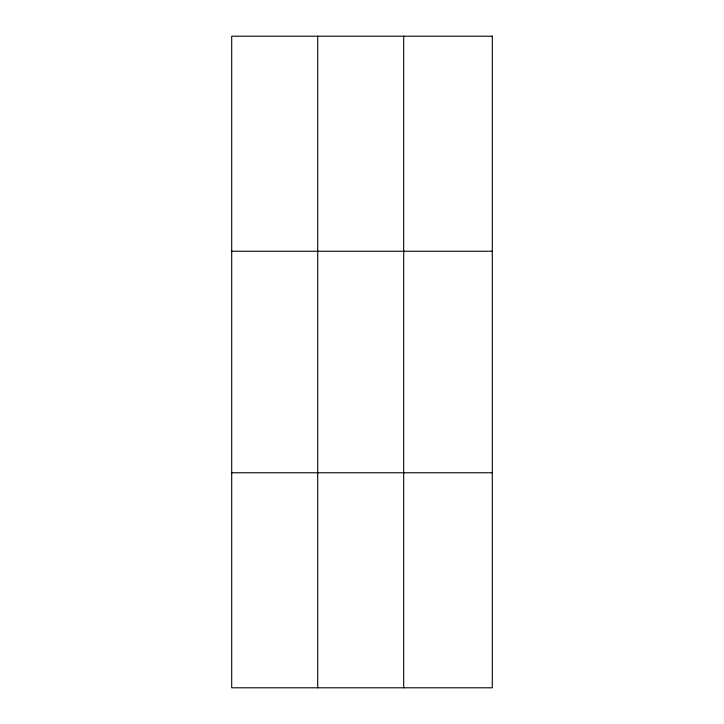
<?xml version="1.0" encoding="UTF-8"?>
<svg xmlns="http://www.w3.org/2000/svg" width="724" height="724" viewBox="0 0 724 724"><rect width="100%" height="100%" fill="white"/><g stroke="black" fill="none" stroke-linecap="round" stroke-linejoin="round"><path stroke-width="1.09" d="M317.7 687.8L317.7 36.2M403.693 687.8L403.693 36.2M231.698 251.228L492.302 251.228M231.698 472.772L492.302 472.772M492.302 36.2L492.302 687.8L231.698 687.8L231.698 36.2L492.302 36.2"/></g></svg>
